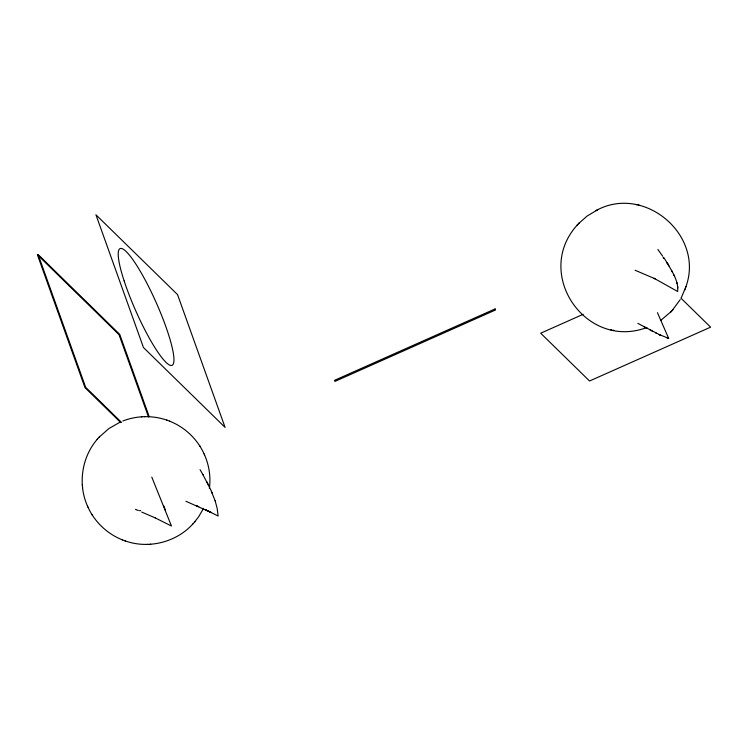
<?xml version="1.0" encoding="UTF-8"?>
<svg xmlns="http://www.w3.org/2000/svg" width="748" height="748" viewBox="0 0 748 748"><rect width="100%" height="100%" fill="white"/><g stroke="black" fill="none" stroke-linecap="round" stroke-linejoin="round"><path stroke-width="1.12" d="M209.403 488.538C210.871 477.187 209.188 465.424 204.559 454.952M685.598 287.615C705.252 235.807 644.954 184.438 596.988 210.076M681.456 297.367L686.01 286.437M684.71 290.196L685.103 289.055M203.531 508.378L198.641 516.784L194.555 522.067M680.184 299.658L672.069 310.644M97.52 438.992C81.682 457.019 77.689 484.265 87.516 506.106M577.933 224.316C532.548 272.814 585.572 350.588 646.861 327.512M99.213 437.103L108.853 428.585L120.017 422.181M124.897 540.804C148.244 549.303 176.191 542.422 192.862 523.955M97.165 439.394L99.578 436.692M192.498 524.367L194.91 521.665M578.662 223.53L587.143 216.013L597.661 209.758M660.774 320.387L671.33 311.43M577.063 225.242L579.466 222.661M670.526 312.299L672.929 309.719M595.829 210.656L596.614 210.263M583.16 314.31L540.682 333.206L589.546 381.003L710.6 327.166L680.783 297.994M122.868 420.993C136.931 415.505 152.947 415.205 167.178 420.254M141.4 416.814L141.942 416.795M144.486 416.683L145.018 416.655M150.124 544.264L150.675 544.235M147.057 544.394L147.59 544.376M635.735 204.503L636.903 204.737M638.063 204.971L639.306 205.214M610.686 329.746L611.929 329.99M613.089 330.223L614.258 330.457M138.352 510.445L136.641 509.93M660.634 335.254L658.923 334.431L668.656 338.367L657.464 312.692M666.926 337.872L668.656 338.367M169.525 421.133C184.765 427.08 197.5 439.17 204.185 454.111M87.89 506.948C94.575 521.889 107.31 533.969 122.541 539.925M166.664 420.067L170.02 421.32M122.055 539.738L125.412 540.991M635.099 270.252L655.126 278.808L654.07 278.284L677.651 291.496C678.707 280.865 672.041 271.561 667.076 262.81L669.03 265.989M185.915 501.272L211.357 512.567L205.111 509.538L218.126 516.017L217.144 508.229L215.144 500.777M141.727 512.062L155.229 517.887M196.874 505.844L195.957 505.442L198.781 506.677M154.958 517.766L171.47 526.031L151.788 477.084M660.035 334.964L637.848 323.37M656.277 333.141L655.491 332.748M650.087 329.971L652.163 331.055M135.51 509.379L136.071 509.678M643.86 326.661L646.627 328.129M657.857 249.477L662.616 256.087M121.475 422.349L85.665 387.314L38.12 254.535L119.727 334.365L149.198 416.673M120.746 422.592L84.945 387.558L37.4 254.778L119.007 334.608L148.478 416.916M663.869 257.639L668.216 264.661M199.669 445.827L199.987 446.341M92.088 514.717L92.406 515.232M202.82 474.447L210.674 489.641L215.246 501.104M200.053 469.66L203.26 475.204M672.536 272.281L671.498 270.337M208.028 484.18L206.682 481.544M674.285 275.816L673.77 274.731M204.12 453.952L204.615 455.074M87.955 507.107L87.46 505.985M211.45 491.352L212.03 492.68M212.161 492.997L212.376 493.484M663.121 257.181L663.626 258.481M163.747 505.807L165.504 510.37M676.865 282.52L677.146 283.595M82.289 484.751L82.345 485.33M82.542 487.528L82.589 488.033M677.66 286.484L677.763 287.915M140.68 510.585A6.863 6.199 -45.6 0 1 139.39 510.697M495.064 308.933L334.552 380.33L334.936 381.405L495.447 310.009L495.064 308.933M177.538 294.6L95.931 214.769L143.476 347.549L225.083 427.379L177.538 294.6M124.159 280.977A63.889 11.014 66 0 0 171.909 365.379A63.889 11.014 66 0 0 142.157 274.507A63.889 11.014 66 0 0 124.159 280.977"/></g></svg>
